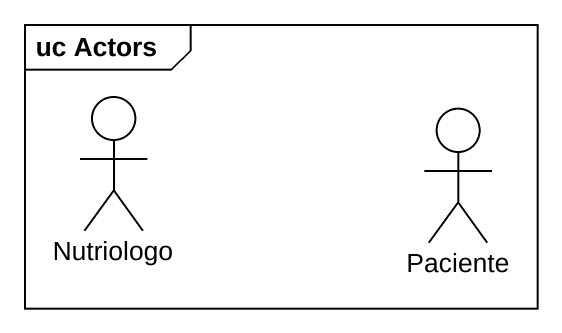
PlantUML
@startuml
mainframe uc Actors
actor Nutriologo
actor Paciente
@enduml
